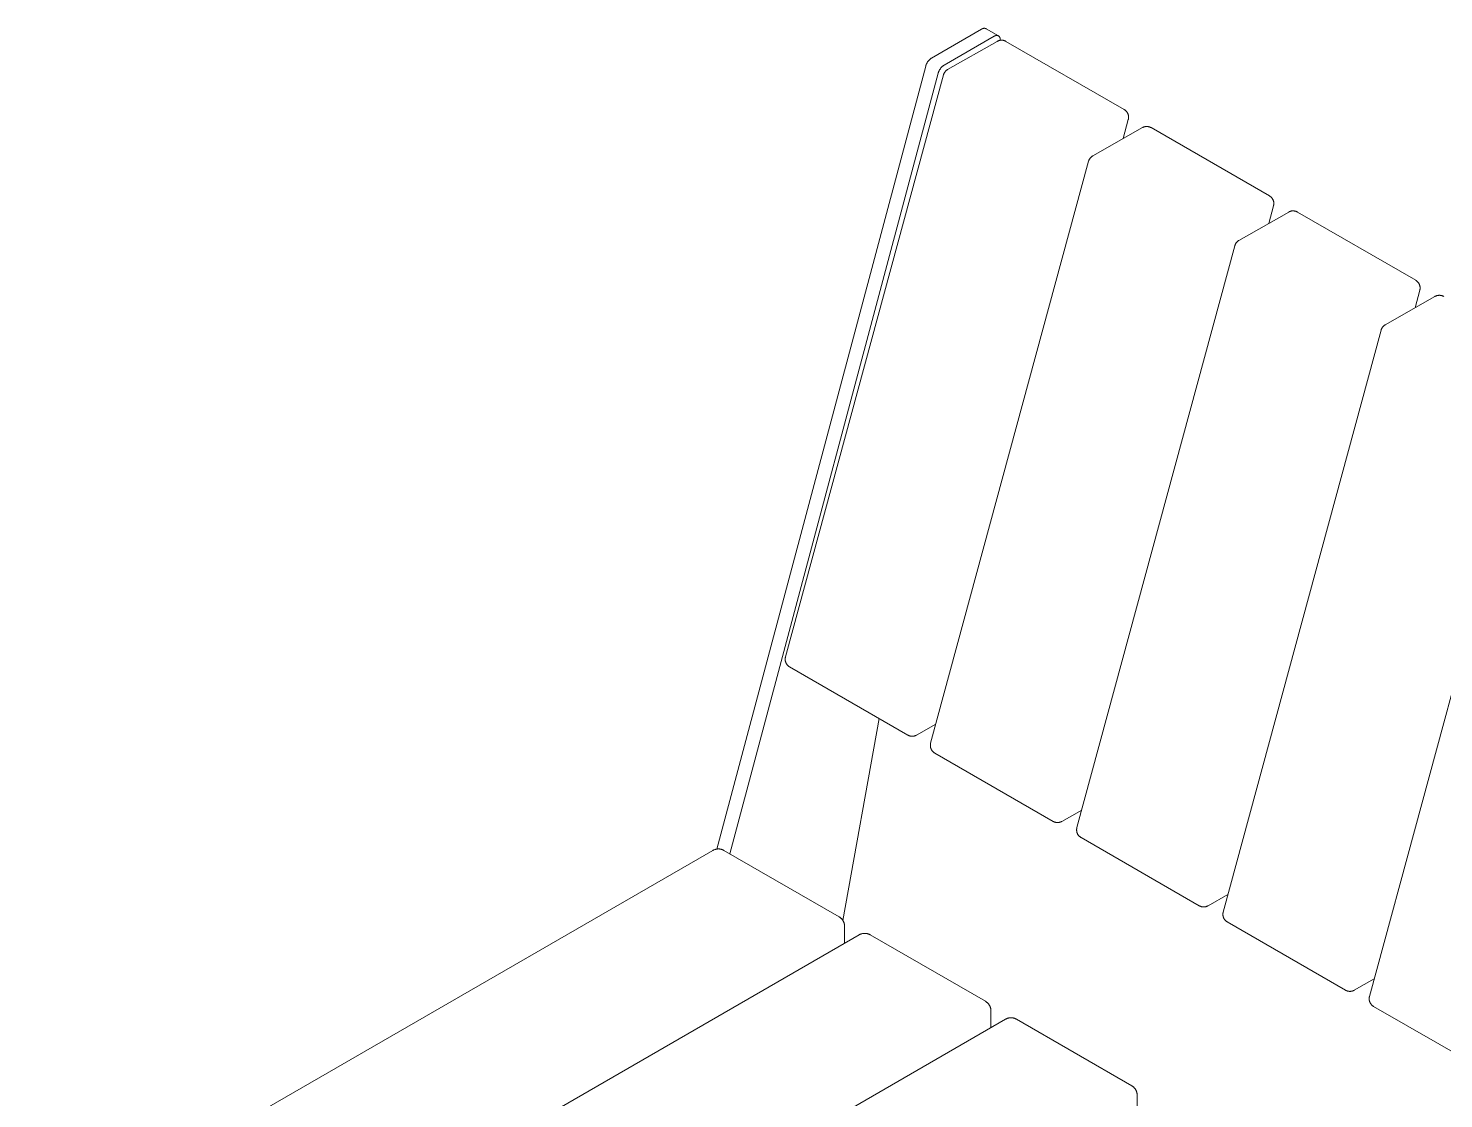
# Model space of a CAD drawing. Header units: millimetres. Extents: x -402 to 3954, y -41 to 3282.
# Drawn here: x 2844.4 to 3260.5, y 1685.6 to 2000.4 of the extents above; entities that cross this region are included whole.
import ezdxf

# ---------------------------------------------------------------- set-up
doc = ezdxf.new("R2010")
doc.units = ezdxf.units.MM
doc.layers.add('ZANO_R', color=7, linetype='Continuous', lineweight=0)

msp = doc.modelspace()

# ---------------------------------------------------------------- linework, layer by layer
at = {"layer": 'ZANO_R'}
for p, q in [((3124.68, 2000.12), (3109.96, 1991.63)), ((3128.34, 1998.01), (3113.62, 1989.51)), ((3124.71, 2000.15), (3124.68, 2000.12)), ((3124.75, 2000.17), (3124.71, 2000.15)), ((3124.79, 2000.2), (3124.75, 2000.17)), ((3124.82, 2000.22), (3124.79, 2000.2)), ((3124.86, 2000.24), (3124.82, 2000.22)), ((3124.9, 2000.26), (3124.86, 2000.24)), ((3124.94, 2000.27), (3124.9, 2000.26)), ((3124.99, 2000.29), (3124.94, 2000.27)), ((3125.03, 2000.3), (3124.99, 2000.29)), ((3125.07, 2000.32), (3125.03, 2000.3)), ((3125.11, 2000.33), (3125.07, 2000.32)), ((3125.15, 2000.34), (3125.11, 2000.33)), ((3125.2, 2000.35), (3125.15, 2000.34)), ((3125.24, 2000.35), (3125.2, 2000.35)), ((3125.28, 2000.36), (3125.24, 2000.35)), ((3125.33, 2000.36), (3125.28, 2000.36)), ((3125.37, 2000.37), (3125.33, 2000.36)), ((3125.42, 2000.37), (3125.37, 2000.37)), ((3125.46, 2000.37), (3125.42, 2000.37)), ((3125.5, 2000.37), (3125.46, 2000.37)), ((3125.55, 2000.36), (3125.5, 2000.37)), ((3125.59, 2000.36), (3125.55, 2000.36)), ((3125.63, 2000.35), (3125.59, 2000.36)), ((3125.68, 2000.35), (3125.63, 2000.35)), ((3125.72, 2000.34), (3125.68, 2000.35)), ((3125.76, 2000.33), (3125.72, 2000.34)), ((3125.81, 2000.31), (3125.76, 2000.33)), ((3125.85, 2000.3), (3125.81, 2000.31)), ((3125.89, 2000.29), (3125.85, 2000.3)), ((3125.93, 2000.27), (3125.89, 2000.29)), ((3125.97, 2000.25), (3125.93, 2000.27)), ((3129.63, 1998.14), (3125.97, 2000.25)), ((3128.39, 1998.04), (3128.34, 1998.01)), ((3128.44, 1998.07), (3128.39, 1998.04)), ((3128.49, 1998.09), (3128.44, 1998.07)), ((3128.54, 1998.11), (3128.49, 1998.09)), ((3128.59, 1998.14), (3128.54, 1998.11)), ((3128.64, 1998.16), (3128.59, 1998.14)), ((3128.69, 1998.18), (3128.64, 1998.16)), ((3128.74, 1998.19), (3128.69, 1998.18)), ((3128.79, 1998.21), (3128.74, 1998.19)), ((3128.84, 1998.22), (3128.79, 1998.21)), ((3128.89, 1998.23), (3128.84, 1998.22)), ((3128.91, 1998.24), (3128.89, 1998.23)), ((3128.94, 1998.24), (3128.91, 1998.24)), ((3128.96, 1998.25), (3128.94, 1998.24)), ((3128.99, 1998.25), (3128.96, 1998.25)), ((3129.01, 1998.25), (3128.99, 1998.25)), ((3129.03, 1998.26), (3129.01, 1998.25)), ((3129.06, 1998.26), (3129.03, 1998.26)), ((3129.08, 1998.26), (3129.06, 1998.26)), ((3129.11, 1998.26), (3129.08, 1998.26)), ((3129.13, 1998.26), (3129.11, 1998.26)), ((3129.15, 1998.26), (3129.13, 1998.26)), ((3129.18, 1998.26), (3129.15, 1998.26)), ((3129.2, 1998.26), (3129.18, 1998.26)), ((3129.22, 1998.26), (3129.2, 1998.26)), ((3129.25, 1998.26), (3129.22, 1998.26)), ((3129.27, 1998.26), (3129.25, 1998.26)), ((3129.29, 1998.25), (3129.27, 1998.26)), ((3129.31, 1998.25), (3129.29, 1998.25)), ((3129.33, 1998.25), (3129.31, 1998.25)), ((3129.36, 1998.24), (3129.33, 1998.25)), ((3129.38, 1998.24), (3129.36, 1998.24)), ((3129.4, 1998.23), (3129.38, 1998.24)), ((3129.42, 1998.23), (3129.4, 1998.23)), ((3129.44, 1998.22), (3129.42, 1998.23)), ((3129.46, 1998.21), (3129.44, 1998.22)), ((3129.48, 1998.21), (3129.46, 1998.21)), ((3129.5, 1998.2), (3129.48, 1998.21)), ((3129.52, 1998.19), (3129.5, 1998.2)), ((3129.54, 1998.18), (3129.52, 1998.19)), ((3129.56, 1998.18), (3129.54, 1998.18)), ((3129.58, 1998.17), (3129.56, 1998.18)), ((3129.6, 1998.16), (3129.58, 1998.17)), ((3129.62, 1998.15), (3129.6, 1998.16)), ((3129.63, 1998.14), (3129.62, 1998.15)), ((3129.65, 1998.13), (3129.63, 1998.14)), ((3129.67, 1998.12), (3129.65, 1998.13)), ((3129.69, 1998.1), (3129.67, 1998.12)), ((3129.7, 1998.09), (3129.69, 1998.1)), ((3129.72, 1998.08), (3129.7, 1998.09)), ((3129.74, 1998.07), (3129.72, 1998.08)), ((3129.75, 1998.05), (3129.74, 1998.07)), ((3129.77, 1998.04), (3129.75, 1998.05)), ((3129.79, 1998.02), (3129.77, 1998.04)), ((3129.81, 1998), (3129.79, 1998.02)), ((3129.83, 1997.98), (3129.81, 1998)), ((3129.86, 1997.95), (3129.83, 1997.98)), ((3129.88, 1997.93), (3129.86, 1997.95)), ((3129.9, 1997.9), (3129.88, 1997.93)), ((3129.92, 1997.88), (3129.9, 1997.9)), ((3129.93, 1997.85), (3129.92, 1997.88)), ((3129.95, 1997.82), (3129.93, 1997.85)), ((3129.97, 1997.79), (3129.95, 1997.82)), ((3129.99, 1997.76), (3129.97, 1997.79)), ((3130, 1997.73), (3129.99, 1997.76)), ((3130.02, 1997.7), (3130, 1997.73)), ((3130.03, 1997.66), (3130.02, 1997.7)), ((3130.05, 1997.63), (3130.03, 1997.66)), ((3130.06, 1997.6), (3130.05, 1997.63)), ((3130.07, 1997.56), (3130.06, 1997.6)), ((3130.09, 1997.52), (3130.07, 1997.56)), ((3130.1, 1997.49), (3130.09, 1997.52)), ((3130.11, 1997.45), (3130.1, 1997.49)), ((3130.12, 1997.41), (3130.11, 1997.45)), ((3130.13, 1997.37), (3130.12, 1997.41)), ((3130.13, 1997.33), (3130.13, 1997.37)), ((3130.14, 1997.29), (3130.13, 1997.33)), ((3130.15, 1997.25), (3130.14, 1997.29)), ((3130.15, 1997.21), (3130.15, 1997.25)), ((3130.16, 1997.17), (3130.15, 1997.21)), ((3114.66, 1988.21), (3129.26, 1996.53)), ((3129.26, 1996.53), (3129.34, 1996.57)), ((3129.34, 1996.57), (3129.42, 1996.61)), ((3129.42, 1996.61), (3129.5, 1996.65)), ((3129.5, 1996.65), (3129.58, 1996.68)), ((3129.58, 1996.68), (3129.67, 1996.71)), ((3129.67, 1996.71), (3129.75, 1996.74)), ((3129.75, 1996.74), (3129.84, 1996.77)), ((3129.84, 1996.77), (3129.93, 1996.79)), ((3129.86, 1996.78), (3130.21, 1996.97)), ((3129.93, 1996.79), (3130.01, 1996.81)), ((3130.01, 1996.81), (3130.1, 1996.83)), ((3130.1, 1996.83), (3130.19, 1996.84)), ((3130.16, 1997.12), (3130.16, 1997.17)), ((3130.16, 1997.08), (3130.16, 1997.12)), ((3130.16, 1997.04), (3130.16, 1997.08)), ((3130.16, 1996.99), (3130.16, 1997.04)), ((3130.16, 1996.95), (3130.16, 1996.99)), ((3130.19, 1996.84), (3130.28, 1996.85)), ((3130.4, 1996.86), (3130.21, 1996.97)), ((3130.28, 1996.85), (3130.37, 1996.86)), ((3130.37, 1996.86), (3130.46, 1996.87)), ((3130.46, 1996.87), (3130.55, 1996.87)), ((3130.55, 1996.87), (3130.64, 1996.86)), ((3130.64, 1996.86), (3130.73, 1996.86)), ((3130.73, 1996.86), (3130.82, 1996.85)), ((3130.82, 1996.85), (3130.91, 1996.84)), ((3130.91, 1996.84), (3131, 1996.83)), ((3131, 1996.83), (3131.08, 1996.81)), ((3131.08, 1996.81), (3131.17, 1996.79)), ((3131.17, 1996.79), (3131.26, 1996.77)), ((3131.26, 1996.77), (3131.34, 1996.74)), ((3131.34, 1996.74), (3131.43, 1996.71)), ((3131.43, 1996.71), (3131.51, 1996.68)), ((3131.51, 1996.68), (3131.6, 1996.64)), ((3131.6, 1996.64), (3131.68, 1996.6)), ((3131.68, 1996.6), (3131.76, 1996.56)), ((3131.76, 1996.56), (3131.84, 1996.52)), ((3131.84, 1996.52), (3166.6, 1976.45)), ((3108.24, 1989.24), (3046.84, 1759)), ((3108.28, 1989.38), (3108.24, 1989.24)), ((3108.32, 1989.51), (3108.28, 1989.38)), ((3108.36, 1989.64), (3108.32, 1989.51)), ((3108.41, 1989.76), (3108.36, 1989.64)), ((3108.47, 1989.89), (3108.41, 1989.76)), ((3108.53, 1990.01), (3108.47, 1989.89)), ((3108.59, 1990.13), (3108.53, 1990.01)), ((3108.65, 1990.25), (3108.59, 1990.13)), ((3108.72, 1990.37), (3108.65, 1990.25)), ((3108.8, 1990.48), (3108.72, 1990.37)), ((3108.88, 1990.6), (3108.8, 1990.48)), ((3108.96, 1990.71), (3108.88, 1990.6)), ((3109.04, 1990.81), (3108.96, 1990.71)), ((3109.13, 1990.92), (3109.04, 1990.81)), ((3109.23, 1991.02), (3109.13, 1990.92)), ((3109.32, 1991.11), (3109.23, 1991.02)), ((3109.42, 1991.21), (3109.32, 1991.11)), ((3109.52, 1991.3), (3109.42, 1991.21)), ((3109.63, 1991.39), (3109.52, 1991.3)), ((3109.73, 1991.47), (3109.63, 1991.39)), ((3109.85, 1991.55), (3109.73, 1991.47)), ((3109.96, 1991.63), (3109.85, 1991.55)), ((3112.88, 1988.9), (3112.79, 1988.8)), ((3112.98, 1989), (3112.88, 1988.9)), ((3113.08, 1989.1), (3112.98, 1989)), ((3113.18, 1989.19), (3113.08, 1989.1)), ((3113.29, 1989.27), (3113.18, 1989.19)), ((3113.39, 1989.36), (3113.29, 1989.27)), ((3113.5, 1989.44), (3113.39, 1989.36)), ((3113.62, 1989.51), (3113.5, 1989.44)), ((3111.9, 1987.13), (3050.69, 1757.59)), ((3067.02, 1815.5), (3113.44, 1986.64)), ((3111.94, 1987.26), (3111.9, 1987.13)), ((3111.98, 1987.39), (3111.94, 1987.26)), ((3112.02, 1987.52), (3111.98, 1987.39)), ((3112.07, 1987.65), (3112.02, 1987.52)), ((3112.13, 1987.77), (3112.07, 1987.65)), ((3112.18, 1987.9), (3112.13, 1987.77)), ((3112.25, 1988.02), (3112.18, 1987.9)), ((3112.31, 1988.14), (3112.25, 1988.02)), ((3112.38, 1988.26), (3112.31, 1988.14)), ((3112.46, 1988.37), (3112.38, 1988.26)), ((3112.54, 1988.48), (3112.46, 1988.37)), ((3112.62, 1988.59), (3112.54, 1988.48)), ((3112.7, 1988.7), (3112.62, 1988.59)), ((3112.79, 1988.8), (3112.7, 1988.7)), ((3113.44, 1986.64), (3113.47, 1986.72)), ((3113.47, 1986.72), (3113.49, 1986.8)), ((3113.49, 1986.8), (3113.52, 1986.89)), ((3113.52, 1986.89), (3113.56, 1986.97)), ((3113.56, 1986.97), (3113.59, 1987.05)), ((3113.59, 1987.05), (3113.63, 1987.13)), ((3113.63, 1987.13), (3113.67, 1987.21)), ((3113.67, 1987.21), (3113.72, 1987.29)), ((3113.72, 1987.29), (3113.76, 1987.36)), ((3113.76, 1987.36), (3113.81, 1987.44)), ((3113.81, 1987.44), (3113.87, 1987.51)), ((3113.87, 1987.51), (3113.92, 1987.58)), ((3113.92, 1987.58), (3113.98, 1987.65)), ((3113.98, 1987.65), (3114.03, 1987.71)), ((3114.03, 1987.71), (3114.1, 1987.78)), ((3114.1, 1987.78), (3114.16, 1987.84)), ((3114.16, 1987.84), (3114.22, 1987.9)), ((3114.22, 1987.9), (3114.29, 1987.96)), ((3114.29, 1987.96), (3114.36, 1988.01)), ((3114.36, 1988.01), (3114.43, 1988.06)), ((3114.43, 1988.06), (3114.51, 1988.11)), ((3114.51, 1988.11), (3114.58, 1988.16)), ((3114.58, 1988.16), (3114.66, 1988.21)), ((3166.6, 1976.45), (3166.68, 1976.4)), ((3166.68, 1976.4), (3166.75, 1976.35)), ((3167.8, 1973.53), (3166.29, 1967.94)), ((3166.75, 1976.35), (3166.83, 1976.3)), ((3166.83, 1976.3), (3166.9, 1976.25)), ((3166.9, 1976.25), (3166.97, 1976.19)), ((3166.97, 1976.19), (3167.03, 1976.13)), ((3167.03, 1976.13), (3167.1, 1976.07)), ((3167.1, 1976.07), (3167.16, 1976.01)), ((3167.16, 1976.01), (3167.22, 1975.95)), ((3167.22, 1975.95), (3167.28, 1975.88)), ((3167.28, 1975.88), (3167.34, 1975.81)), ((3167.34, 1975.81), (3167.39, 1975.74)), ((3167.39, 1975.74), (3167.44, 1975.66)), ((3167.44, 1975.66), (3167.49, 1975.59)), ((3167.49, 1975.59), (3167.54, 1975.51)), ((3167.54, 1975.51), (3167.58, 1975.44)), ((3167.58, 1975.44), (3167.63, 1975.36)), ((3167.63, 1975.36), (3167.66, 1975.28)), ((3167.66, 1975.28), (3167.7, 1975.19)), ((3167.7, 1975.19), (3167.73, 1975.11)), ((3167.73, 1975.11), (3167.76, 1975.03)), ((3167.76, 1975.03), (3167.79, 1974.94)), ((3167.79, 1974.94), (3167.81, 1974.85)), ((3167.83, 1973.62), (3167.8, 1973.53)), ((3167.81, 1974.85), (3167.83, 1974.77)), ((3167.83, 1974.77), (3167.85, 1974.68)), ((3167.84, 1973.7), (3167.83, 1973.62)), ((3167.86, 1973.79), (3167.84, 1973.7)), ((3167.85, 1974.68), (3167.87, 1974.59)), ((3167.87, 1973.88), (3167.86, 1973.79)), ((3167.87, 1974.59), (3167.88, 1974.5)), ((3167.88, 1973.97), (3167.87, 1973.88)), ((3167.88, 1974.5), (3167.89, 1974.41)), ((3167.89, 1974.06), (3167.88, 1973.97)), ((3167.89, 1974.41), (3167.89, 1974.33)), ((3167.89, 1974.33), (3167.89, 1974.24)), ((3167.89, 1974.24), (3167.89, 1974.15)), ((3167.89, 1974.15), (3167.89, 1974.06)), ((3157.33, 1962.84), (3171.94, 1971.16)), ((3171.94, 1971.16), (3172.02, 1971.2)), ((3172.02, 1971.2), (3172.1, 1971.24)), ((3172.1, 1971.24), (3172.18, 1971.28)), ((3172.18, 1971.28), (3172.26, 1971.32)), ((3172.26, 1971.32), (3172.35, 1971.35)), ((3172.35, 1971.35), (3172.43, 1971.38)), ((3172.43, 1971.38), (3172.52, 1971.4)), ((3172.52, 1971.4), (3172.6, 1971.43)), ((3172.6, 1971.43), (3172.69, 1971.44)), ((3172.69, 1971.44), (3172.78, 1971.46)), ((3172.78, 1971.46), (3172.87, 1971.48)), ((3172.87, 1971.48), (3172.96, 1971.49)), ((3172.96, 1971.49), (3173.05, 1971.49)), ((3173.05, 1971.49), (3173.14, 1971.5)), ((3173.14, 1971.5), (3173.23, 1971.5)), ((3173.23, 1971.5), (3173.32, 1971.5)), ((3173.32, 1971.5), (3173.41, 1971.49)), ((3173.41, 1971.49), (3173.5, 1971.48)), ((3173.5, 1971.48), (3173.58, 1971.47)), ((3173.58, 1971.47), (3173.67, 1971.46)), ((3173.67, 1971.46), (3173.76, 1971.44)), ((3173.76, 1971.44), (3173.85, 1971.42)), ((3173.85, 1971.42), (3173.94, 1971.4)), ((3173.94, 1971.4), (3174.02, 1971.37)), ((3174.02, 1971.37), (3174.11, 1971.34)), ((3174.11, 1971.34), (3174.19, 1971.31)), ((3174.19, 1971.31), (3174.27, 1971.28)), ((3174.27, 1971.28), (3174.35, 1971.24)), ((3174.35, 1971.24), (3174.43, 1971.2)), ((3174.43, 1971.2), (3174.51, 1971.15)), ((3174.51, 1971.15), (3209.28, 1951.08)), ((3109.69, 1790.13), (3156.12, 1961.27)), ((3156.12, 1961.27), (3156.14, 1961.35)), ((3156.14, 1961.35), (3156.17, 1961.44)), ((3156.17, 1961.44), (3156.2, 1961.52)), ((3156.2, 1961.52), (3156.23, 1961.6)), ((3156.23, 1961.6), (3156.27, 1961.68)), ((3156.27, 1961.68), (3156.31, 1961.76)), ((3156.31, 1961.76), (3156.35, 1961.84)), ((3156.35, 1961.84), (3156.39, 1961.92)), ((3156.39, 1961.92), (3156.44, 1961.99)), ((3156.44, 1961.99), (3156.49, 1962.07)), ((3156.49, 1962.07), (3156.54, 1962.14)), ((3156.54, 1962.14), (3156.6, 1962.21)), ((3156.6, 1962.21), (3156.65, 1962.28)), ((3156.65, 1962.28), (3156.71, 1962.34)), ((3156.71, 1962.34), (3156.77, 1962.41)), ((3156.77, 1962.41), (3156.84, 1962.47)), ((3156.84, 1962.47), (3156.9, 1962.53)), ((3156.9, 1962.53), (3156.97, 1962.59)), ((3156.97, 1962.59), (3157.04, 1962.64)), ((3157.04, 1962.64), (3157.11, 1962.7)), ((3157.11, 1962.7), (3157.18, 1962.75)), ((3157.18, 1962.75), (3157.26, 1962.79)), ((3157.26, 1962.79), (3157.33, 1962.84)), ((3210.48, 1948.16), (3209.08, 1943)), ((3209.28, 1951.08), (3209.35, 1951.03)), ((3209.35, 1951.03), (3209.43, 1950.99)), ((3209.43, 1950.99), (3209.5, 1950.94)), ((3209.5, 1950.94), (3209.57, 1950.88)), ((3209.57, 1950.88), (3209.64, 1950.83)), ((3209.64, 1950.83), (3209.71, 1950.77)), ((3209.71, 1950.77), (3209.78, 1950.71)), ((3209.78, 1950.71), (3209.84, 1950.64)), ((3209.84, 1950.64), (3209.9, 1950.58)), ((3209.9, 1950.58), (3209.96, 1950.51)), ((3209.96, 1950.51), (3210.02, 1950.44)), ((3210.02, 1950.44), (3210.07, 1950.37)), ((3210.07, 1950.37), (3210.12, 1950.3)), ((3210.12, 1950.3), (3210.17, 1950.22)), ((3210.17, 1950.22), (3210.22, 1950.15)), ((3210.22, 1950.15), (3210.26, 1950.07)), ((3210.26, 1950.07), (3210.3, 1949.99)), ((3210.3, 1949.99), (3210.34, 1949.91)), ((3210.34, 1949.91), (3210.38, 1949.83)), ((3210.38, 1949.83), (3210.41, 1949.74)), ((3210.41, 1949.74), (3210.44, 1949.66)), ((3210.44, 1949.66), (3210.47, 1949.57)), ((3210.47, 1949.57), (3210.49, 1949.49)), ((3210.5, 1948.25), (3210.48, 1948.16)), ((3210.49, 1949.49), (3210.51, 1949.4)), ((3210.52, 1948.34), (3210.5, 1948.25)), ((3210.51, 1949.4), (3210.53, 1949.31)), ((3210.54, 1948.42), (3210.52, 1948.34)), ((3210.53, 1949.31), (3210.54, 1949.23)), ((3210.54, 1949.23), (3210.55, 1949.14)), ((3210.55, 1948.51), (3210.54, 1948.42)), ((3210.55, 1949.14), (3210.56, 1949.05)), ((3210.56, 1948.6), (3210.55, 1948.51)), ((3210.56, 1949.05), (3210.57, 1948.96)), ((3210.57, 1948.69), (3210.56, 1948.6)), ((3210.57, 1948.96), (3210.57, 1948.87)), ((3210.57, 1948.87), (3210.57, 1948.78)), ((3210.57, 1948.78), (3210.57, 1948.69)), ((3200.33, 1938.01), (3214.94, 1946.33)), ((3214.94, 1946.33), (3215.02, 1946.38)), ((3215.02, 1946.38), (3215.1, 1946.42)), ((3215.1, 1946.42), (3215.18, 1946.46)), ((3215.18, 1946.46), (3215.26, 1946.49)), ((3215.26, 1946.49), (3215.34, 1946.52)), ((3215.34, 1946.52), (3215.43, 1946.55)), ((3215.43, 1946.55), (3215.52, 1946.58)), ((3215.52, 1946.58), (3215.6, 1946.6)), ((3215.6, 1946.6), (3215.69, 1946.62)), ((3215.69, 1946.62), (3215.78, 1946.64)), ((3215.78, 1946.64), (3215.87, 1946.65)), ((3215.87, 1946.65), (3215.96, 1946.66)), ((3215.96, 1946.66), (3216.05, 1946.67)), ((3216.05, 1946.67), (3216.14, 1946.67)), ((3216.14, 1946.67), (3216.23, 1946.67)), ((3216.23, 1946.67), (3216.32, 1946.67)), ((3216.32, 1946.67), (3216.4, 1946.67)), ((3216.4, 1946.67), (3216.49, 1946.66)), ((3216.49, 1946.66), (3216.58, 1946.65)), ((3216.58, 1946.65), (3216.67, 1946.63)), ((3216.67, 1946.63), (3216.76, 1946.62)), ((3216.76, 1946.62), (3216.85, 1946.6)), ((3216.85, 1946.6), (3216.93, 1946.57)), ((3216.93, 1946.57), (3217.02, 1946.55)), ((3217.02, 1946.55), (3217.11, 1946.52)), ((3217.11, 1946.52), (3217.19, 1946.48)), ((3217.19, 1946.48), (3217.27, 1946.45)), ((3217.27, 1946.45), (3217.35, 1946.41)), ((3217.35, 1946.41), (3217.43, 1946.37)), ((3217.43, 1946.37), (3217.51, 1946.33)), ((3217.51, 1946.33), (3252.28, 1926.26)), ((3152.69, 1765.31), (3199.12, 1936.44)), ((3199.12, 1936.44), (3199.14, 1936.53)), ((3199.14, 1936.53), (3199.17, 1936.61)), ((3199.17, 1936.61), (3199.2, 1936.7)), ((3199.2, 1936.7), (3199.23, 1936.78)), ((3199.23, 1936.78), (3199.27, 1936.86)), ((3199.27, 1936.86), (3199.31, 1936.94)), ((3199.31, 1936.94), (3199.35, 1937.02)), ((3199.35, 1937.02), (3199.39, 1937.09)), ((3199.39, 1937.09), (3199.44, 1937.17)), ((3199.44, 1937.17), (3199.49, 1937.24)), ((3199.49, 1937.24), (3199.54, 1937.31)), ((3199.54, 1937.31), (3199.6, 1937.38)), ((3199.6, 1937.38), (3199.65, 1937.45)), ((3199.65, 1937.45), (3199.71, 1937.52)), ((3199.71, 1937.52), (3199.77, 1937.58)), ((3199.77, 1937.58), (3199.84, 1937.64)), ((3199.84, 1937.64), (3199.9, 1937.7)), ((3199.9, 1937.7), (3199.97, 1937.76)), ((3199.97, 1937.76), (3200.04, 1937.82)), ((3200.04, 1937.82), (3200.11, 1937.87)), ((3200.11, 1937.87), (3200.18, 1937.92)), ((3200.18, 1937.92), (3200.26, 1937.97)), ((3200.26, 1937.97), (3200.33, 1938.01)), ((3253.48, 1923.34), (3252.08, 1918.17)), ((3252.28, 1926.26), (3252.35, 1926.21)), ((3252.35, 1926.21), (3252.43, 1926.16)), ((3252.43, 1926.16), (3252.5, 1926.11)), ((3252.5, 1926.11), (3252.57, 1926.06)), ((3252.57, 1926.06), (3252.64, 1926)), ((3252.64, 1926), (3252.71, 1925.94)), ((3252.71, 1925.94), (3252.78, 1925.88)), ((3252.78, 1925.88), (3252.84, 1925.82)), ((3252.84, 1925.82), (3252.9, 1925.75)), ((3252.9, 1925.75), (3252.96, 1925.69)), ((3252.96, 1925.69), (3253.02, 1925.62)), ((3253.02, 1925.62), (3253.07, 1925.54)), ((3253.07, 1925.54), (3253.12, 1925.47)), ((3253.12, 1925.47), (3253.17, 1925.4)), ((3253.17, 1925.4), (3253.22, 1925.32)), ((3253.22, 1925.32), (3253.26, 1925.24)), ((3253.26, 1925.24), (3253.3, 1925.16)), ((3253.3, 1925.16), (3253.34, 1925.08)), ((3253.34, 1925.08), (3253.38, 1925)), ((3253.38, 1925), (3253.41, 1924.92)), ((3253.41, 1924.92), (3253.44, 1924.83)), ((3253.44, 1924.83), (3253.46, 1924.75)), ((3253.46, 1924.75), (3253.49, 1924.66)), ((3253.5, 1923.42), (3253.48, 1923.34)), ((3253.49, 1924.66), (3253.51, 1924.58)), ((3253.52, 1923.51), (3253.5, 1923.42)), ((3253.51, 1924.58), (3253.53, 1924.49)), ((3253.54, 1923.6), (3253.52, 1923.51)), ((3253.53, 1924.49), (3253.54, 1924.4)), ((3253.54, 1924.4), (3253.55, 1924.31)), ((3253.55, 1923.69), (3253.54, 1923.6)), ((3253.55, 1924.31), (3253.56, 1924.22)), ((3253.56, 1923.78), (3253.55, 1923.69)), ((3253.56, 1924.22), (3253.57, 1924.13)), ((3253.57, 1923.87), (3253.56, 1923.78)), ((3253.57, 1924.13), (3253.57, 1924.04)), ((3253.57, 1924.04), (3253.57, 1923.95)), ((3253.57, 1923.95), (3253.57, 1923.87)), ((3243.33, 1913.19), (3257.94, 1921.51)), ((3257.94, 1921.51), (3258.01, 1921.55)), ((3258.01, 1921.55), (3258.1, 1921.59)), ((3258.1, 1921.59), (3258.18, 1921.63)), ((3258.18, 1921.63), (3258.26, 1921.66)), ((3258.26, 1921.66), (3258.34, 1921.7)), ((3258.34, 1921.7), (3258.43, 1921.73)), ((3258.43, 1921.73), (3258.51, 1921.75)), ((3258.51, 1921.75), (3258.6, 1921.77)), ((3258.6, 1921.77), (3258.69, 1921.79)), ((3258.69, 1921.79), (3258.78, 1921.81)), ((3258.78, 1921.81), (3258.87, 1921.82)), ((3258.87, 1921.82), (3258.96, 1921.83)), ((3258.96, 1921.83), (3259.05, 1921.84)), ((3259.05, 1921.84), (3259.13, 1921.85)), ((3259.13, 1921.85), (3259.22, 1921.85)), ((3259.22, 1921.85), (3259.31, 1921.85)), ((3259.31, 1921.85), (3259.4, 1921.84)), ((3259.4, 1921.84), (3259.49, 1921.83)), ((3259.49, 1921.83), (3259.58, 1921.82)), ((3259.58, 1921.82), (3259.67, 1921.81)), ((3259.67, 1921.81), (3259.76, 1921.79)), ((3259.76, 1921.79), (3259.85, 1921.77)), ((3259.85, 1921.77), (3259.93, 1921.75)), ((3259.93, 1921.75), (3260.02, 1921.72)), ((3260.02, 1921.72), (3260.1, 1921.69)), ((3260.1, 1921.69), (3260.19, 1921.66)), ((3260.19, 1921.66), (3260.27, 1921.62)), ((3260.27, 1921.62), (3260.35, 1921.59)), ((3260.35, 1921.59), (3260.43, 1921.55)), ((3260.43, 1921.55), (3260.51, 1921.5)), ((3195.69, 1740.48), (3242.12, 1911.62)), ((3242.12, 1911.62), (3242.14, 1911.7)), ((3242.14, 1911.7), (3242.17, 1911.79)), ((3242.17, 1911.79), (3242.2, 1911.87)), ((3242.2, 1911.87), (3242.23, 1911.95)), ((3242.23, 1911.95), (3242.27, 1912.03)), ((3242.27, 1912.03), (3242.31, 1912.11)), ((3242.31, 1912.11), (3242.35, 1912.19)), ((3242.35, 1912.19), (3242.39, 1912.27)), ((3242.39, 1912.27), (3242.44, 1912.34)), ((3242.44, 1912.34), (3242.49, 1912.42)), ((3242.49, 1912.42), (3242.54, 1912.49)), ((3242.54, 1912.49), (3242.6, 1912.56)), ((3242.6, 1912.56), (3242.65, 1912.63)), ((3242.65, 1912.63), (3242.71, 1912.69)), ((3242.71, 1912.69), (3242.77, 1912.76)), ((3242.77, 1912.76), (3242.84, 1912.82)), ((3242.84, 1912.82), (3242.9, 1912.88)), ((3242.9, 1912.88), (3242.97, 1912.94)), ((3242.97, 1912.94), (3243.04, 1912.99)), ((3243.04, 1912.99), (3243.11, 1913.04)), ((3243.11, 1913.04), (3243.18, 1913.1)), ((3243.18, 1913.1), (3243.26, 1913.14)), ((3243.26, 1913.14), (3243.33, 1913.19)), ((3238.69, 1715.66), (3285.12, 1886.79)), ((3066.93, 1814.97), (3066.94, 1815.06)), ((3066.93, 1814.88), (3066.93, 1814.97)), ((3066.93, 1814.8), (3066.93, 1814.88)), ((3066.93, 1814.71), (3066.93, 1814.8)), ((3066.93, 1814.62), (3066.93, 1814.71)), ((3066.94, 1814.53), (3066.93, 1814.62)), ((3066.94, 1815.06), (3066.95, 1815.15)), ((3066.96, 1814.44), (3066.94, 1814.53)), ((3066.95, 1815.15), (3066.96, 1815.24)), ((3066.96, 1815.24), (3066.98, 1815.33)), ((3066.97, 1814.35), (3066.96, 1814.44)), ((3066.99, 1814.26), (3066.97, 1814.35)), ((3066.98, 1815.33), (3066.99, 1815.42)), ((3066.99, 1815.42), (3067.02, 1815.5)), ((3067.01, 1814.18), (3066.99, 1814.26)), ((3067.03, 1814.09), (3067.01, 1814.18)), ((3067.06, 1814.01), (3067.03, 1814.09)), ((3067.09, 1813.92), (3067.06, 1814.01)), ((3067.12, 1813.84), (3067.09, 1813.92)), ((3067.16, 1813.76), (3067.12, 1813.84)), ((3067.2, 1813.68), (3067.16, 1813.76)), ((3067.24, 1813.6), (3067.2, 1813.68)), ((3067.28, 1813.52), (3067.24, 1813.6)), ((3067.33, 1813.44), (3067.28, 1813.52)), ((3067.38, 1813.37), (3067.33, 1813.44)), ((3067.43, 1813.29), (3067.38, 1813.37)), ((3067.48, 1813.22), (3067.43, 1813.29)), ((3067.54, 1813.15), (3067.48, 1813.22)), ((3067.6, 1813.09), (3067.54, 1813.15)), ((3067.66, 1813.02), (3067.6, 1813.09)), ((3067.72, 1812.96), (3067.66, 1813.02)), ((3067.79, 1812.9), (3067.72, 1812.96)), ((3067.85, 1812.84), (3067.79, 1812.9)), ((3067.92, 1812.78), (3067.85, 1812.84)), ((3068, 1812.73), (3067.92, 1812.78)), ((3068.07, 1812.68), (3068, 1812.73)), ((3068.14, 1812.63), (3068.07, 1812.68)), ((3068.22, 1812.58), (3068.14, 1812.63)), ((3102.99, 1792.51), (3068.22, 1812.58)), ((3083.91, 1737.97), (3094.53, 1797.39)), ((3111.21, 1795.72), (3105.56, 1792.5)), ((3103.06, 1792.47), (3102.99, 1792.51)), ((3103.14, 1792.43), (3103.06, 1792.47)), ((3103.23, 1792.39), (3103.14, 1792.43)), ((3103.31, 1792.35), (3103.23, 1792.39)), ((3103.39, 1792.32), (3103.31, 1792.35)), ((3103.48, 1792.29), (3103.39, 1792.32)), ((3103.56, 1792.27), (3103.48, 1792.29)), ((3103.65, 1792.24), (3103.56, 1792.27)), ((3103.74, 1792.22), (3103.65, 1792.24)), ((3103.83, 1792.21), (3103.74, 1792.22)), ((3103.91, 1792.19), (3103.83, 1792.21)), ((3104, 1792.18), (3103.91, 1792.19)), ((3104.09, 1792.17), (3104, 1792.18)), ((3104.18, 1792.17), (3104.09, 1792.17)), ((3104.27, 1792.17), (3104.18, 1792.17)), ((3104.36, 1792.17), (3104.27, 1792.17)), ((3104.45, 1792.17), (3104.36, 1792.17)), ((3104.54, 1792.18), (3104.45, 1792.17)), ((3104.63, 1792.19), (3104.54, 1792.18)), ((3104.72, 1792.2), (3104.63, 1792.19)), ((3104.81, 1792.22), (3104.72, 1792.2)), ((3104.89, 1792.24), (3104.81, 1792.22)), ((3104.98, 1792.26), (3104.89, 1792.24)), ((3105.07, 1792.29), (3104.98, 1792.26)), ((3105.15, 1792.32), (3105.07, 1792.29)), ((3105.24, 1792.35), (3105.15, 1792.32)), ((3105.32, 1792.38), (3105.24, 1792.35)), ((3105.4, 1792.42), (3105.32, 1792.38)), ((3105.48, 1792.46), (3105.4, 1792.42)), ((3105.56, 1792.5), (3105.48, 1792.46)), ((3109.6, 1789.52), (3109.61, 1789.61)), ((3109.6, 1789.43), (3109.6, 1789.52)), ((3109.61, 1789.34), (3109.6, 1789.43)), ((3109.61, 1789.61), (3109.62, 1789.7)), ((3109.61, 1789.25), (3109.61, 1789.34)), ((3109.62, 1789.16), (3109.61, 1789.25)), ((3109.62, 1789.78), (3109.64, 1789.87)), ((3109.62, 1789.7), (3109.62, 1789.78)), ((3109.63, 1789.07), (3109.62, 1789.16)), ((3109.64, 1789.87), (3109.65, 1789.96)), ((3109.65, 1789.96), (3109.67, 1790.05)), ((3109.67, 1790.05), (3109.69, 1790.13)), ((3109.65, 1788.98), (3109.63, 1789.07)), ((3109.67, 1788.9), (3109.65, 1788.98)), ((3109.69, 1788.81), (3109.67, 1788.9)), ((3109.71, 1788.72), (3109.69, 1788.81)), ((3109.74, 1788.64), (3109.71, 1788.72)), ((3109.77, 1788.55), (3109.74, 1788.64)), ((3109.8, 1788.47), (3109.77, 1788.55)), ((3109.83, 1788.39), (3109.8, 1788.47)), ((3109.87, 1788.31), (3109.83, 1788.39)), ((3109.91, 1788.23), (3109.87, 1788.31)), ((3109.96, 1788.15), (3109.91, 1788.23)), ((3110, 1788.07), (3109.96, 1788.15)), ((3110.05, 1788), (3110, 1788.07)), ((3110.11, 1787.93), (3110.05, 1788)), ((3110.16, 1787.86), (3110.11, 1787.93)), ((3110.22, 1787.79), (3110.16, 1787.86)), ((3110.27, 1787.72), (3110.22, 1787.79)), ((3110.34, 1787.65), (3110.27, 1787.72)), ((3110.4, 1787.59), (3110.34, 1787.65)), ((3110.46, 1787.53), (3110.4, 1787.59)), ((3110.53, 1787.47), (3110.46, 1787.53)), ((3110.6, 1787.42), (3110.53, 1787.47)), ((3110.67, 1787.36), (3110.6, 1787.42)), ((3110.75, 1787.31), (3110.67, 1787.36)), ((3110.82, 1787.26), (3110.75, 1787.31)), ((3110.9, 1787.22), (3110.82, 1787.26)), ((3145.66, 1767.14), (3110.9, 1787.22)), ((3154.09, 1770.47), (3148.24, 1767.14)), ((3145.74, 1767.1), (3145.66, 1767.14)), ((3145.82, 1767.06), (3145.74, 1767.1)), ((3145.9, 1767.02), (3145.82, 1767.06)), ((3145.99, 1766.99), (3145.9, 1767.02)), ((3146.07, 1766.95), (3145.99, 1766.99)), ((3146.15, 1766.93), (3146.07, 1766.95)), ((3146.24, 1766.9), (3146.15, 1766.93)), ((3146.33, 1766.88), (3146.24, 1766.9)), ((3146.41, 1766.86), (3146.33, 1766.88)), ((3146.5, 1766.84), (3146.41, 1766.86)), ((3146.59, 1766.82), (3146.5, 1766.84)), ((3146.68, 1766.81), (3146.59, 1766.82)), ((3146.77, 1766.8), (3146.68, 1766.81)), ((3146.86, 1766.8), (3146.77, 1766.8)), ((3146.95, 1766.8), (3146.86, 1766.8)), ((3147.04, 1766.8), (3146.95, 1766.8)), ((3147.13, 1766.8), (3147.04, 1766.8)), ((3147.22, 1766.81), (3147.13, 1766.8)), ((3147.31, 1766.82), (3147.22, 1766.81)), ((3147.4, 1766.84), (3147.31, 1766.82)), ((3147.48, 1766.85), (3147.4, 1766.84)), ((3147.57, 1766.87), (3147.48, 1766.85)), ((3147.66, 1766.9), (3147.57, 1766.87)), ((3147.75, 1766.92), (3147.66, 1766.9)), ((3147.83, 1766.95), (3147.75, 1766.92)), ((3147.91, 1766.98), (3147.83, 1766.95)), ((3148, 1767.02), (3147.91, 1766.98)), ((3148.08, 1767.05), (3148, 1767.02)), ((3148.16, 1767.09), (3148.08, 1767.05)), ((3148.24, 1767.14), (3148.16, 1767.09)), ((3152.6, 1764.69), (3152.61, 1764.78)), ((3152.6, 1764.6), (3152.6, 1764.69)), ((3152.61, 1764.51), (3152.6, 1764.6)), ((3152.61, 1764.87), (3152.62, 1764.96)), ((3152.61, 1764.78), (3152.61, 1764.87)), ((3152.61, 1764.42), (3152.61, 1764.51)), ((3152.62, 1764.34), (3152.61, 1764.42)), ((3152.62, 1764.96), (3152.64, 1765.05)), ((3152.63, 1764.25), (3152.62, 1764.34)), ((3152.65, 1764.16), (3152.63, 1764.25)), ((3152.64, 1765.05), (3152.65, 1765.14)), ((3152.65, 1765.14), (3152.67, 1765.22)), ((3152.67, 1765.22), (3152.69, 1765.31)), ((3152.66, 1764.07), (3152.65, 1764.16)), ((3152.69, 1763.98), (3152.66, 1764.07)), ((3152.71, 1763.9), (3152.69, 1763.98)), ((3152.74, 1763.81), (3152.71, 1763.9)), ((3152.77, 1763.73), (3152.74, 1763.81)), ((3152.8, 1763.65), (3152.77, 1763.73)), ((3152.83, 1763.56), (3152.8, 1763.65)), ((3152.87, 1763.48), (3152.83, 1763.56)), ((3152.91, 1763.4), (3152.87, 1763.48)), ((3152.96, 1763.33), (3152.91, 1763.4)), ((3153, 1763.25), (3152.96, 1763.33)), ((3153.05, 1763.17), (3153, 1763.25)), ((3153.1, 1763.1), (3153.05, 1763.17)), ((3153.16, 1763.03), (3153.1, 1763.1)), ((3153.21, 1762.96), (3153.16, 1763.03)), ((3153.27, 1762.89), (3153.21, 1762.96)), ((3153.33, 1762.83), (3153.27, 1762.89)), ((3153.4, 1762.77), (3153.33, 1762.83)), ((3153.46, 1762.7), (3153.4, 1762.77)), ((3153.53, 1762.65), (3153.46, 1762.7)), ((3153.6, 1762.59), (3153.53, 1762.65)), ((3153.67, 1762.54), (3153.6, 1762.59)), ((3153.75, 1762.49), (3153.67, 1762.54)), ((3153.82, 1762.44), (3153.75, 1762.49)), ((3153.9, 1762.39), (3153.82, 1762.44)), ((3188.66, 1742.32), (3153.9, 1762.39)), ((2844.43, 1642.4), (3045.7, 1758.6)), ((3045.7, 1758.6), (3045.8, 1758.66)), ((3045.8, 1758.66), (3045.9, 1758.71)), ((3045.9, 1758.71), (3045.99, 1758.75)), ((3045.99, 1758.75), (3046.09, 1758.8)), ((3046.09, 1758.8), (3046.2, 1758.84)), ((3046.2, 1758.84), (3046.3, 1758.87)), ((3046.3, 1758.87), (3046.4, 1758.9)), ((3046.4, 1758.9), (3046.51, 1758.93)), ((3046.51, 1758.93), (3046.62, 1758.96)), ((3046.62, 1758.96), (3046.72, 1758.98)), ((3046.72, 1758.98), (3046.83, 1759)), ((3046.83, 1759), (3046.94, 1759.01)), ((3046.94, 1759.01), (3047.05, 1759.03)), ((3047.05, 1759.03), (3047.16, 1759.03)), ((3047.16, 1759.03), (3047.27, 1759.04)), ((3047.27, 1759.04), (3047.37, 1759.04)), ((3047.37, 1759.04), (3047.48, 1759.03)), ((3047.48, 1759.03), (3047.59, 1759.03)), ((3047.59, 1759.03), (3047.7, 1759.01)), ((3047.7, 1759.01), (3047.81, 1759)), ((3047.81, 1759), (3047.92, 1758.98)), ((3047.92, 1758.98), (3048.02, 1758.96)), ((3048.02, 1758.96), (3048.13, 1758.93)), ((3048.13, 1758.93), (3048.24, 1758.9)), ((3048.24, 1758.9), (3048.34, 1758.87)), ((3048.34, 1758.87), (3048.44, 1758.84)), ((3048.44, 1758.84), (3048.55, 1758.8)), ((3048.55, 1758.8), (3048.65, 1758.75)), ((3048.65, 1758.75), (3048.74, 1758.71)), ((3048.74, 1758.71), (3048.84, 1758.66)), ((3048.84, 1758.66), (3048.94, 1758.6)), ((3048.94, 1758.6), (3082.79, 1739.06)), ((3197.09, 1745.65), (3191.24, 1742.31)), ((3188.74, 1742.28), (3188.66, 1742.32)), ((3188.82, 1742.23), (3188.74, 1742.28)), ((3188.9, 1742.2), (3188.82, 1742.23)), ((3188.98, 1742.16), (3188.9, 1742.2)), ((3189.07, 1742.13), (3188.98, 1742.16)), ((3189.15, 1742.1), (3189.07, 1742.13)), ((3189.24, 1742.07), (3189.15, 1742.1)), ((3189.33, 1742.05), (3189.24, 1742.07)), ((3189.41, 1742.03), (3189.33, 1742.05)), ((3189.5, 1742.01), (3189.41, 1742.03)), ((3189.59, 1742), (3189.5, 1742.01)), ((3189.68, 1741.99), (3189.59, 1742)), ((3189.77, 1741.98), (3189.68, 1741.99)), ((3189.86, 1741.97), (3189.77, 1741.98)), ((3189.95, 1741.97), (3189.86, 1741.97)), ((3190.04, 1741.97), (3189.95, 1741.97)), ((3190.13, 1741.98), (3190.04, 1741.97)), ((3190.22, 1741.99), (3190.13, 1741.98)), ((3190.31, 1742), (3190.22, 1741.99)), ((3190.4, 1742.01), (3190.31, 1742)), ((3190.48, 1742.03), (3190.4, 1742.01)), ((3190.57, 1742.05), (3190.48, 1742.03)), ((3190.66, 1742.07), (3190.57, 1742.05)), ((3190.74, 1742.1), (3190.66, 1742.07)), ((3190.83, 1742.12), (3190.74, 1742.1)), ((3190.91, 1742.16), (3190.83, 1742.12)), ((3191, 1742.19), (3190.91, 1742.16)), ((3191.08, 1742.23), (3191, 1742.19)), ((3191.16, 1742.27), (3191.08, 1742.23)), ((3191.24, 1742.31), (3191.16, 1742.27)), ((3195.6, 1739.87), (3195.61, 1739.96)), ((3195.6, 1739.78), (3195.6, 1739.87)), ((3195.6, 1739.69), (3195.6, 1739.78)), ((3195.61, 1739.6), (3195.6, 1739.69)), ((3195.61, 1740.04), (3195.62, 1740.13)), ((3195.61, 1739.96), (3195.61, 1740.04)), ((3195.62, 1739.51), (3195.61, 1739.6)), ((3195.62, 1740.13), (3195.64, 1740.22)), ((3195.63, 1739.42), (3195.62, 1739.51)), ((3195.65, 1739.33), (3195.63, 1739.42)), ((3195.64, 1740.22), (3195.65, 1740.31)), ((3195.65, 1740.31), (3195.67, 1740.4)), ((3195.66, 1739.25), (3195.65, 1739.33)), ((3195.68, 1739.16), (3195.66, 1739.25)), ((3195.67, 1740.4), (3195.69, 1740.48)), ((3082.79, 1739.06), (3082.88, 1739)), ((3082.88, 1739), (3082.97, 1738.94)), ((3082.97, 1738.94), (3083.06, 1738.88)), ((3083.06, 1738.88), (3083.15, 1738.82)), ((3083.15, 1738.82), (3083.24, 1738.75)), ((3083.24, 1738.75), (3083.32, 1738.68)), ((3083.32, 1738.68), (3083.4, 1738.6)), ((3083.4, 1738.6), (3083.48, 1738.53)), ((3083.48, 1738.53), (3083.55, 1738.45)), ((3083.55, 1738.45), (3083.62, 1738.37)), ((3083.62, 1738.37), (3083.69, 1738.28)), ((3083.69, 1738.28), (3083.76, 1738.2)), ((3083.76, 1738.2), (3083.83, 1738.11)), ((3083.83, 1738.11), (3083.89, 1738.02)), ((3083.89, 1738.02), (3083.94, 1737.92)), ((3083.94, 1737.92), (3084, 1737.83)), ((3084, 1737.83), (3084.05, 1737.73)), ((3084.05, 1737.73), (3084.1, 1737.63)), ((3084.1, 1737.63), (3084.14, 1737.53)), ((3084.14, 1737.53), (3084.18, 1737.43)), ((3084.18, 1737.43), (3084.22, 1737.33)), ((3084.22, 1737.33), (3084.26, 1737.23)), ((3084.26, 1737.23), (3084.29, 1737.12)), ((3084.29, 1737.12), (3084.31, 1737.02)), ((3084.31, 1737.02), (3084.34, 1736.91)), ((3084.34, 1736.91), (3084.36, 1736.8)), ((3084.36, 1736.8), (3084.38, 1736.7)), ((3084.38, 1736.7), (3084.39, 1736.59)), ((3084.39, 1736.59), (3084.4, 1736.48)), ((3084.4, 1736.48), (3084.4, 1736.37)), ((3084.4, 1736.37), (3084.4, 1736.26)), ((3084.4, 1736.26), (3084.4, 1731.3)), ((3195.71, 1739.07), (3195.68, 1739.16)), ((3195.74, 1738.99), (3195.71, 1739.07)), ((3195.77, 1738.9), (3195.74, 1738.99)), ((3195.8, 1738.82), (3195.77, 1738.9)), ((3195.83, 1738.74), (3195.8, 1738.82)), ((3195.87, 1738.66), (3195.83, 1738.74)), ((3195.91, 1738.58), (3195.87, 1738.66)), ((3195.96, 1738.5), (3195.91, 1738.58)), ((3196, 1738.42), (3195.96, 1738.5)), ((3196.05, 1738.35), (3196, 1738.42)), ((3196.1, 1738.28), (3196.05, 1738.35)), ((3196.16, 1738.2), (3196.1, 1738.28)), ((3196.21, 1738.14), (3196.16, 1738.2)), ((3196.27, 1738.07), (3196.21, 1738.14)), ((3196.33, 1738), (3196.27, 1738.07)), ((3196.4, 1737.94), (3196.33, 1738)), ((3196.46, 1737.88), (3196.4, 1737.94)), ((3196.53, 1737.82), (3196.46, 1737.88)), ((3196.6, 1737.76), (3196.53, 1737.82)), ((3196.67, 1737.71), (3196.6, 1737.76)), ((3196.74, 1737.66), (3196.67, 1737.71)), ((3196.82, 1737.61), (3196.74, 1737.66)), ((3196.9, 1737.57), (3196.82, 1737.61)), ((3231.66, 1717.49), (3196.9, 1737.57)), ((2887.43, 1617.57), (3088.7, 1733.78)), ((3088.7, 1733.78), (3088.8, 1733.83)), ((3088.8, 1733.83), (3088.89, 1733.88)), ((3088.89, 1733.88), (3088.99, 1733.93)), ((3088.99, 1733.93), (3089.09, 1733.97)), ((3089.09, 1733.97), (3089.2, 1734.01)), ((3089.2, 1734.01), (3089.3, 1734.05)), ((3089.3, 1734.05), (3089.4, 1734.08)), ((3089.4, 1734.08), (3089.51, 1734.11)), ((3089.51, 1734.11), (3089.61, 1734.13)), ((3089.61, 1734.13), (3089.72, 1734.16)), ((3089.72, 1734.16), (3089.83, 1734.17)), ((3089.83, 1734.17), (3089.94, 1734.19)), ((3089.94, 1734.19), (3090.05, 1734.2)), ((3090.05, 1734.2), (3090.16, 1734.21)), ((3090.16, 1734.21), (3090.26, 1734.21)), ((3090.26, 1734.21), (3090.37, 1734.21)), ((3090.37, 1734.21), (3090.48, 1734.21)), ((3090.48, 1734.21), (3090.59, 1734.2)), ((3090.59, 1734.2), (3090.7, 1734.19)), ((3090.7, 1734.19), (3090.81, 1734.17)), ((3090.81, 1734.17), (3090.92, 1734.16)), ((3090.92, 1734.16), (3091.02, 1734.13)), ((3091.02, 1734.13), (3091.13, 1734.11)), ((3091.13, 1734.11), (3091.24, 1734.08)), ((3091.24, 1734.08), (3091.34, 1734.05)), ((3091.34, 1734.05), (3091.44, 1734.01)), ((3091.44, 1734.01), (3091.54, 1733.97)), ((3091.54, 1733.97), (3091.64, 1733.93)), ((3091.64, 1733.93), (3091.74, 1733.88)), ((3091.74, 1733.88), (3091.84, 1733.83)), ((3091.84, 1733.83), (3091.94, 1733.78)), ((3091.94, 1733.78), (3125.79, 1714.23)), ((3240.09, 1720.82), (3234.24, 1717.49)), ((3231.74, 1717.45), (3231.66, 1717.49)), ((3231.82, 1717.41), (3231.74, 1717.45)), ((3231.9, 1717.37), (3231.82, 1717.41)), ((3231.98, 1717.34), (3231.9, 1717.37)), ((3232.07, 1717.3), (3231.98, 1717.34)), ((3232.15, 1717.27), (3232.07, 1717.3)), ((3232.24, 1717.25), (3232.15, 1717.27)), ((3232.33, 1717.22), (3232.24, 1717.25)), ((3232.41, 1717.2), (3232.33, 1717.22)), ((3232.5, 1717.19), (3232.41, 1717.2)), ((3232.59, 1717.17), (3232.5, 1717.19)), ((3232.68, 1717.16), (3232.59, 1717.17)), ((3232.77, 1717.15), (3232.68, 1717.16)), ((3232.86, 1717.15), (3232.77, 1717.15)), ((3232.95, 1717.15), (3232.86, 1717.15)), ((3233.04, 1717.15), (3232.95, 1717.15)), ((3233.13, 1717.15), (3233.04, 1717.15)), ((3233.22, 1717.16), (3233.13, 1717.15)), ((3233.31, 1717.17), (3233.22, 1717.16)), ((3233.39, 1717.18), (3233.31, 1717.17)), ((3233.48, 1717.2), (3233.39, 1717.18)), ((3233.57, 1717.22), (3233.48, 1717.2)), ((3233.66, 1717.24), (3233.57, 1717.22)), ((3233.74, 1717.27), (3233.66, 1717.24)), ((3233.83, 1717.3), (3233.74, 1717.27)), ((3233.91, 1717.33), (3233.83, 1717.3)), ((3234, 1717.37), (3233.91, 1717.33)), ((3234.08, 1717.4), (3234, 1717.37)), ((3234.16, 1717.44), (3234.08, 1717.4)), ((3234.24, 1717.49), (3234.16, 1717.44)), ((3238.6, 1715.04), (3238.61, 1715.13)), ((3238.6, 1714.95), (3238.6, 1715.04)), ((3238.6, 1714.86), (3238.6, 1714.95)), ((3238.61, 1714.77), (3238.6, 1714.86)), ((3238.61, 1715.22), (3238.62, 1715.31)), ((3238.61, 1715.13), (3238.61, 1715.22)), ((3238.62, 1714.68), (3238.61, 1714.77)), ((3238.62, 1715.31), (3238.63, 1715.4)), ((3238.63, 1714.6), (3238.62, 1714.68)), ((3238.63, 1715.4), (3238.65, 1715.48)), ((3238.64, 1714.51), (3238.63, 1714.6)), ((3238.66, 1714.42), (3238.64, 1714.51)), ((3238.65, 1715.48), (3238.67, 1715.57)), ((3238.68, 1714.33), (3238.66, 1714.42)), ((3238.67, 1715.57), (3238.69, 1715.66)), ((3238.71, 1714.25), (3238.68, 1714.33)), ((3125.79, 1714.23), (3125.88, 1714.18)), ((3125.88, 1714.18), (3125.97, 1714.12)), ((3125.97, 1714.12), (3126.06, 1714.06)), ((3126.06, 1714.06), (3126.15, 1713.99)), ((3126.15, 1713.99), (3126.23, 1713.92)), ((3126.23, 1713.92), (3126.32, 1713.85)), ((3126.32, 1713.85), (3126.4, 1713.78)), ((3126.4, 1713.78), (3126.48, 1713.7)), ((3126.48, 1713.7), (3126.55, 1713.62)), ((3126.55, 1713.62), (3126.62, 1713.54)), ((3126.62, 1713.54), (3126.69, 1713.46)), ((3126.69, 1713.46), (3126.76, 1713.37)), ((3126.76, 1713.37), (3126.82, 1713.28)), ((3126.82, 1713.28), (3126.89, 1713.19)), ((3126.89, 1713.19), (3126.94, 1713.1)), ((3126.94, 1713.1), (3127, 1713)), ((3127, 1713), (3127.05, 1712.91)), ((3127.05, 1712.91), (3127.1, 1712.81)), ((3127.1, 1712.81), (3127.14, 1712.71)), ((3127.14, 1712.71), (3127.18, 1712.61)), ((3127.18, 1712.61), (3127.22, 1712.51)), ((3127.22, 1712.51), (3127.26, 1712.4)), ((3127.26, 1712.4), (3127.29, 1712.3)), ((3127.29, 1712.3), (3127.31, 1712.19)), ((3127.31, 1712.19), (3127.34, 1712.08)), ((3127.34, 1712.08), (3127.36, 1711.98)), ((3127.36, 1711.98), (3127.37, 1711.87)), ((3127.37, 1711.87), (3127.39, 1711.76)), ((3127.39, 1711.76), (3127.4, 1711.65)), ((3127.4, 1711.65), (3127.4, 1711.54)), ((3127.4, 1711.54), (3127.4, 1711.43)), ((3127.4, 1711.43), (3127.4, 1706.47)), ((3238.73, 1714.16), (3238.71, 1714.25)), ((3238.76, 1714.08), (3238.73, 1714.16)), ((3238.8, 1713.99), (3238.76, 1714.08)), ((3238.83, 1713.91), (3238.8, 1713.99)), ((3238.87, 1713.83), (3238.83, 1713.91)), ((3238.91, 1713.75), (3238.87, 1713.83)), ((3238.96, 1713.67), (3238.91, 1713.75)), ((3239, 1713.6), (3238.96, 1713.67)), ((3239.05, 1713.52), (3239, 1713.6)), ((3239.1, 1713.45), (3239.05, 1713.52)), ((3239.16, 1713.38), (3239.1, 1713.45)), ((3239.21, 1713.31), (3239.16, 1713.38)), ((3239.27, 1713.24), (3239.21, 1713.31)), ((3239.33, 1713.18), (3239.27, 1713.24)), ((3239.4, 1713.11), (3239.33, 1713.18)), ((3239.46, 1713.05), (3239.4, 1713.11)), ((3239.53, 1713), (3239.46, 1713.05)), ((3239.6, 1712.94), (3239.53, 1713)), ((3239.67, 1712.89), (3239.6, 1712.94)), ((3239.74, 1712.83), (3239.67, 1712.89)), ((3239.82, 1712.79), (3239.74, 1712.83)), ((3239.9, 1712.74), (3239.82, 1712.79)), ((3274.66, 1692.67), (3239.9, 1712.74)), ((2930.43, 1592.75), (3131.7, 1708.95)), ((3131.7, 1708.95), (3131.8, 1709.01)), ((3131.8, 1709.01), (3131.89, 1709.06)), ((3131.89, 1709.06), (3131.99, 1709.1)), ((3131.99, 1709.1), (3132.09, 1709.15)), ((3132.09, 1709.15), (3132.19, 1709.18)), ((3132.19, 1709.18), (3132.3, 1709.22)), ((3132.3, 1709.22), (3132.4, 1709.25)), ((3132.4, 1709.25), (3132.51, 1709.28)), ((3132.51, 1709.28), (3132.61, 1709.31)), ((3132.61, 1709.31), (3132.72, 1709.33)), ((3132.72, 1709.33), (3132.83, 1709.35)), ((3132.83, 1709.35), (3132.94, 1709.36)), ((3132.94, 1709.36), (3133.05, 1709.37)), ((3133.05, 1709.37), (3133.15, 1709.38)), ((3133.15, 1709.38), (3133.26, 1709.39)), ((3133.26, 1709.39), (3133.37, 1709.39)), ((3133.37, 1709.39), (3133.48, 1709.38)), ((3133.48, 1709.38), (3133.59, 1709.37)), ((3133.59, 1709.37), (3133.7, 1709.36)), ((3133.7, 1709.36), (3133.81, 1709.35)), ((3133.81, 1709.35), (3133.92, 1709.33)), ((3133.92, 1709.33), (3134.02, 1709.31)), ((3134.02, 1709.31), (3134.13, 1709.28)), ((3134.13, 1709.28), (3134.23, 1709.25)), ((3134.23, 1709.25), (3134.34, 1709.22)), ((3134.34, 1709.22), (3134.44, 1709.18)), ((3134.44, 1709.18), (3134.54, 1709.15)), ((3134.54, 1709.15), (3134.64, 1709.1)), ((3134.64, 1709.1), (3134.74, 1709.06)), ((3134.74, 1709.06), (3134.84, 1709.01)), ((3134.84, 1709.01), (3134.94, 1708.95)), ((3134.94, 1708.95), (3168.79, 1689.41)), ((3168.79, 1689.41), (3168.88, 1689.35)), ((3168.88, 1689.35), (3168.97, 1689.29)), ((3168.97, 1689.29), (3169.06, 1689.23)), ((3169.06, 1689.23), (3169.15, 1689.17)), ((3169.15, 1689.17), (3169.23, 1689.1)), ((3169.23, 1689.1), (3169.32, 1689.03)), ((3169.32, 1689.03), (3169.4, 1688.95)), ((3169.4, 1688.95), (3169.47, 1688.88)), ((3169.47, 1688.88), (3169.55, 1688.8)), ((3169.55, 1688.8), (3169.62, 1688.72)), ((3169.62, 1688.72), (3169.69, 1688.63)), ((3169.69, 1688.63), (3169.76, 1688.54)), ((3169.76, 1688.54), (3169.82, 1688.46)), ((3169.82, 1688.46), (3169.88, 1688.37)), ((3169.88, 1688.37), (3169.94, 1688.27)), ((3169.94, 1688.27), (3170, 1688.18)), ((3170, 1688.18), (3170.05, 1688.08)), ((3170.05, 1688.08), (3170.1, 1687.98)), ((3170.1, 1687.98), (3170.14, 1687.88)), ((3170.14, 1687.88), (3170.18, 1687.78)), ((3170.18, 1687.78), (3170.22, 1687.68)), ((3170.22, 1687.68), (3170.25, 1687.58)), ((3170.25, 1687.58), (3170.29, 1687.47)), ((3170.29, 1687.47), (3170.31, 1687.37)), ((3170.31, 1687.37), (3170.34, 1687.26)), ((3170.34, 1687.26), (3170.36, 1687.15)), ((3170.36, 1687.15), (3170.37, 1687.04)), ((3170.37, 1687.04), (3170.39, 1686.94)), ((3170.39, 1686.94), (3170.4, 1686.83)), ((3170.4, 1686.83), (3170.4, 1686.72)), ((3170.4, 1686.72), (3170.4, 1686.61)), ((3170.4, 1686.61), (3170.4, 1681.65))]:
    msp.add_line(p, q, dxfattribs=at)

doc.saveas('drawing.dxf')
